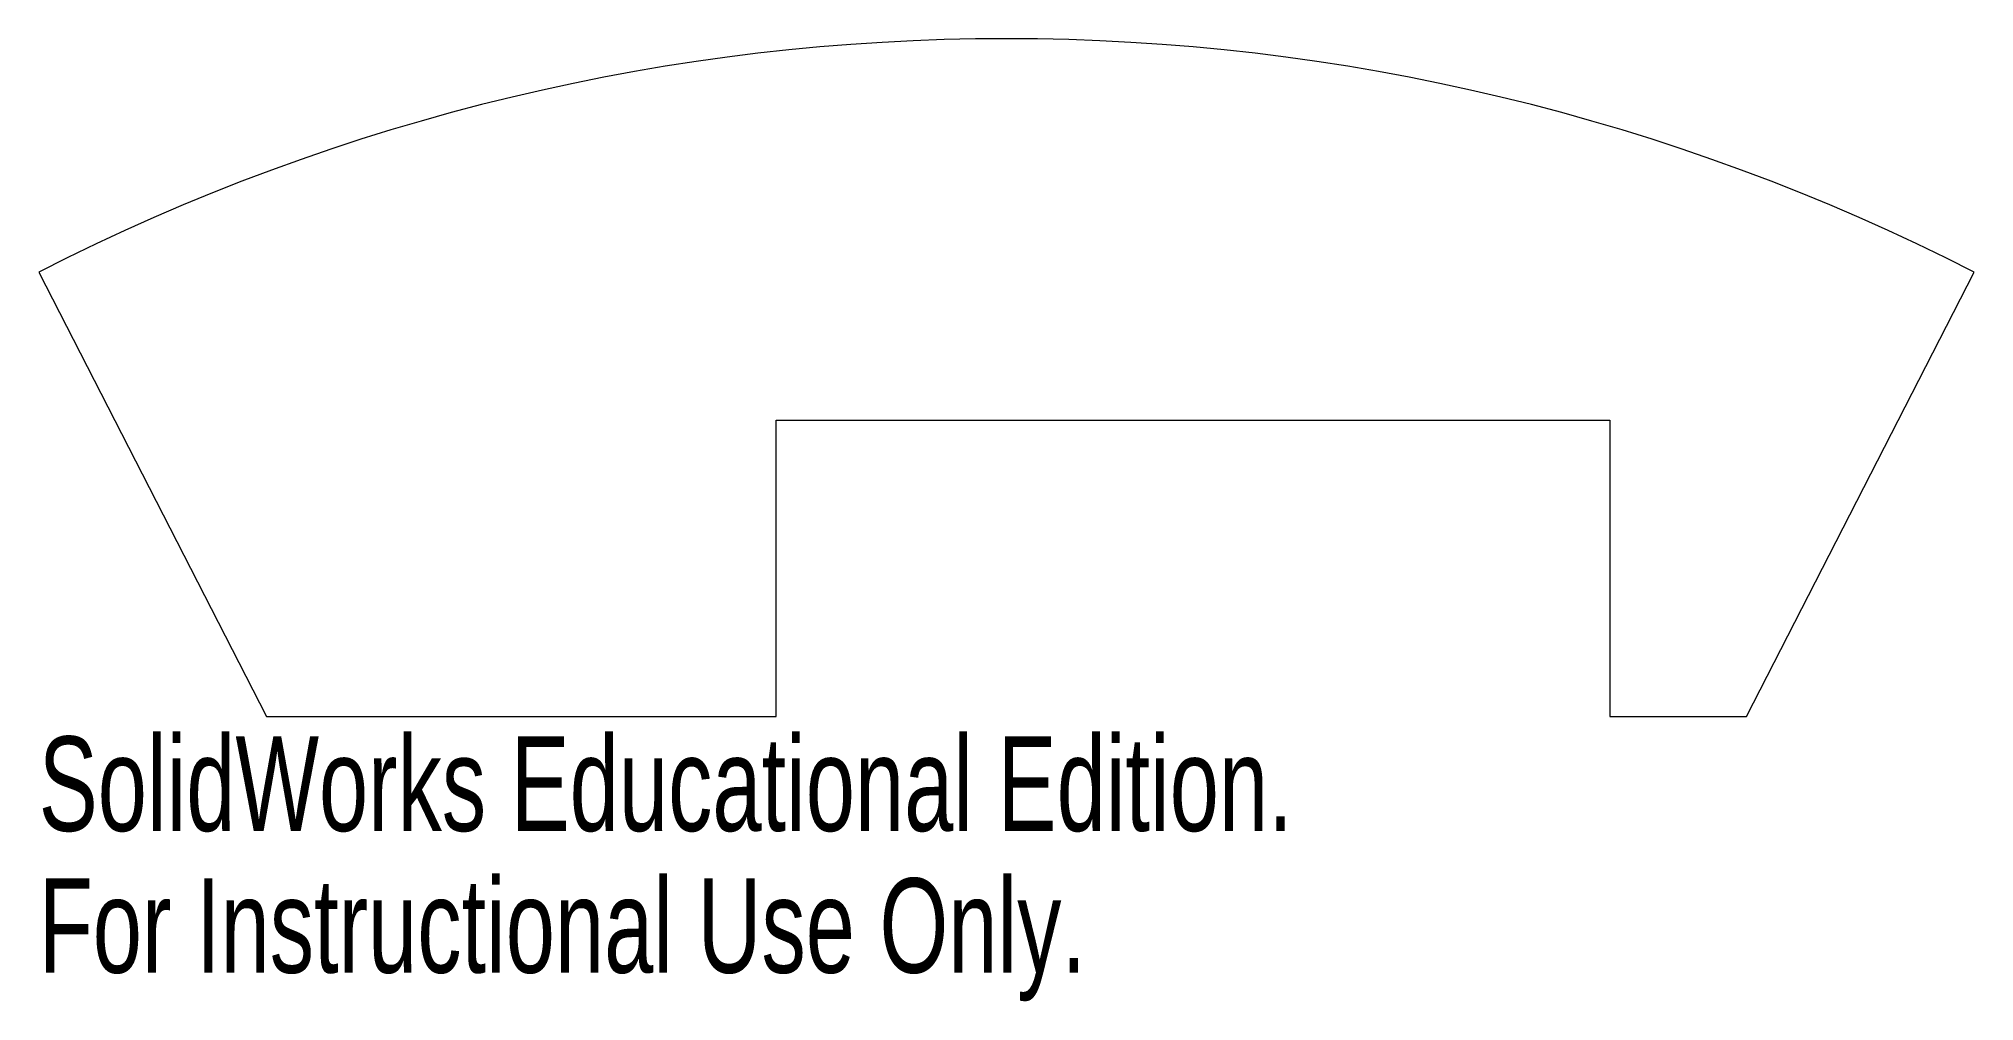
# Model space of a CAD drawing. Header units: millimetres. Extents: x -49.5 to 49.5, y 59.3 to 108.5.
import ezdxf

# ---------------------------------------------------------------- set-up
doc = ezdxf.new("R2010")
doc.units = ezdxf.units.MM
doc.styles.add('SLDTEXTSTYLE0', font='TXT', dxfattribs={"width": 0.7})

msp = doc.modelspace()

# ---------------------------------------------------------------- linework, layer by layer
at = {"color": 7, "linetype": 'Continuous', "lineweight": 15}
for p, q in [((-49.493, 96.58), (-37.85, 73.86)), ((37.85, 73.86), (49.493, 96.58)), ((-11.78, 89.024), (30.85, 89.024)), ((-11.78, 73.86), (-11.78, 89.024)), ((30.85, 89.024), (30.85, 73.86)), ((-37.85, 73.86), (-11.78, 73.86)), ((30.85, 73.86), (37.85, 73.86))]:
    msp.add_line(p, q, dxfattribs=at)
msp.add_arc((0, 0), 108.523, 62.86672, 117.13328, dxfattribs=at)

# ---------------------------------------------------------------- texts
at = {"color": 7, "linetype": 'Continuous', "char_height": 4.83362, "attachment_point": 1, "style": 'SLDTEXTSTYLE0'}
for s, insert in [('SolidWorks Educational Edition.', (-49.493, 72.84)), ('For Instructional Use Only.', (-49.493, 65.59))]:
    msp.add_mtext(s, dxfattribs=dict(at, insert=insert))

doc.saveas('drawing.dxf')
